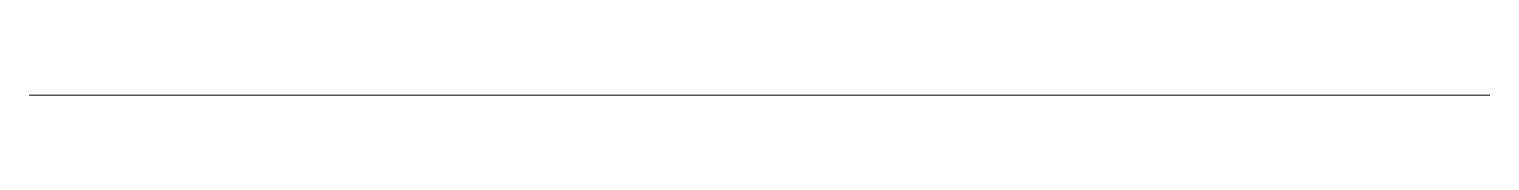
# Paper-space layout 'Layout2' of a CAD drawing. Header units: millimetres. Extents: x 10 to 410, y 10 to 10.
import ezdxf

# ---------------------------------------------------------------- set-up
doc = ezdxf.new("R2010")
doc.units = ezdxf.units.MM
doc.layers.get('0').update_dxf_attribs({"lineweight": 0, "plot": 0})

psp = doc.layouts.new('Layout2')

# ---------------------------------------------------------------- linework, layer by layer
psp.add_line((10, 10), (410, 10))

doc.saveas('drawing.dxf')
